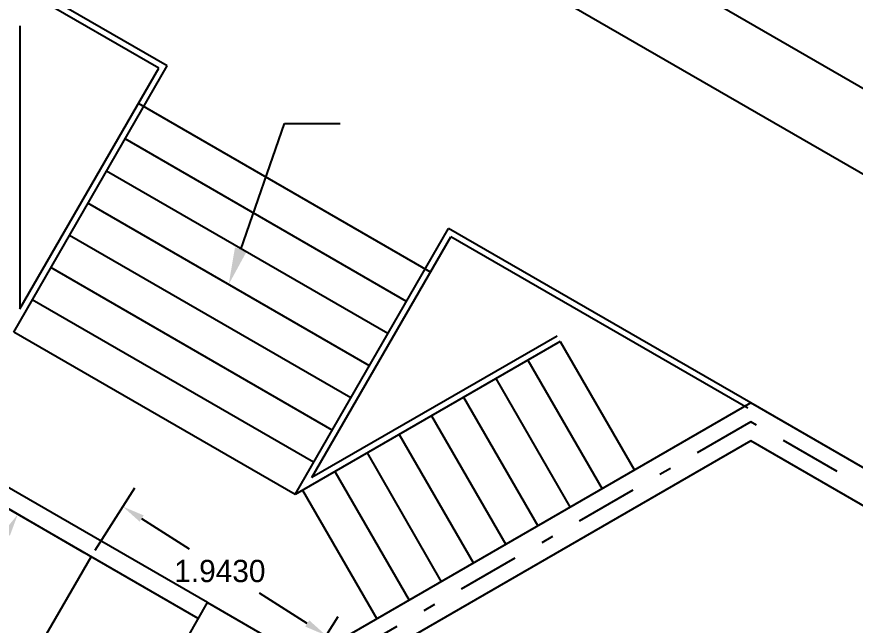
# Model space of a CAD drawing. Extents: x 8365 to 8547, y -347 to -272.
# Drawn here: x 8494.27 to 8501.04, y -333.17 to -328.26 of the extents above; entities that cross this region are included whole.
import ezdxf

# ---------------------------------------------------------------- set-up
doc = ezdxf.new("R2010")
doc.units = 0
doc.linetypes.add('DASHDOT', pattern=[1, 0.5, -0.25, 0, -0.25])
doc.layers.get('0').update_dxf_attribs({"linetype": 'CONTINUOUS'})
doc.layers.get('DEFPOINTS').update_dxf_attribs({"linetype": 'CONTINUOUS'})
doc.layers.add('1', color=7, linetype='CONTINUOUS')
doc.layers.add('2', color=7, linetype='CONTINUOUS')
doc.dimstyles.get("Standard").update_dxf_attribs({"dimtxt": 2.5, "dimasz": 2.5, "dimexe": 1.25, "dimexo": 0.625, "dimtad": 1, "dimcen": 2.5, "dimazin": 3, "dimtfac": 1, "dimtmove": 0, "dimatfit": 3})

# ---------------------------------------------------------------- blocks, each defined once
blk = doc.blocks.new('*X109')
at = {"layer": '1', "color": 7, "linetype": 'CONTINUOUS'}
for p, q in [((8496.0814, -330.1337), (8496.4332, -329.1181)), ((8496.4332, -329.1181), (8496.8832, -329.1181))]:
    blk.add_line(p, q, dxfattribs=at)
blk.add_solid([(8496.1286, -330.1501), (8495.9832, -330.4172), (8496.0341, -330.1173)], dxfattribs=at)
blk = doc.blocks.new('*D77')
at = {"color": 0, "linetype": 'CONTINUOUS'}
for p, q in [((8494.8177, -332.5829), (8494.1249, -332.1829)), ((8494.1908, -332.4288), (8493.4808, -333.6586)), ((8492.5629, -335.2484), (8493.273, -334.0186)), ((8493.0098, -335.7143), (8492.317, -335.3143))]:
    blk.add_line(p, q, dxfattribs=at)
for points in [[(8494.1648, -332.4138), (8494.2168, -332.4438), (8494.2808, -332.2729)], [(8492.5369, -335.2334), (8492.5889, -335.2634), (8492.4729, -335.4043)]]:
    blk.add_solid(points, dxfattribs=at)
at = {"layer": 'DEFPOINTS', "color": 0, "linetype": 'CONTINUOUS'}
for p in [(8494.8719, -332.6142), (8492.4729, -335.4043), (8493.064, -335.7455)]:
    blk.add_point(p, dxfattribs=at)
at = {"color": 0, "linetype": 'CONTINUOUS'}
blk.add_text('3.6158', height=0.18, dxfattribs=at).set_placement((8492.9569, -333.9286))
blk = doc.blocks.new('*D79')
at = {"color": 0, "linetype": 'CONTINUOUS'}
for p, q in [((8494.9053, -332.5614), (8495.2247, -332.0574)), ((8495.2804, -332.3058), (8495.6649, -332.5494)), ((8496.6176, -333.1531), (8496.233, -332.9094)), ((8496.5466, -333.6014), (8496.866, -333.0974))]:
    blk.add_line(p, q, dxfattribs=at)
for points in [[(8495.2964, -332.2804), (8495.2643, -332.3311), (8495.1283, -332.2094)], [(8496.6336, -333.1277), (8496.6015, -333.1784), (8496.7696, -333.2494)]]:
    blk.add_solid(points, dxfattribs=at)
at = {"layer": 'DEFPOINTS', "color": 0, "linetype": 'CONTINUOUS'}
for p in [(8494.8719, -332.6142), (8496.7696, -333.2494), (8496.5132, -333.6541)]:
    blk.add_point(p, dxfattribs=at)
at = {"color": 0, "linetype": 'CONTINUOUS'}
blk.add_text('1.9430', height=0.18, dxfattribs=at).set_placement((8495.544, -332.8194))

msp = doc.modelspace()

# ---------------------------------------------------------------- linework, layer by layer
at = {"layer": '1', "color": 1, "linetype": 'CONTINUOUS'}
for p, q in [((8503.9886, -330.5012), (8491.6088, -323.3537)), ((8503.8278, -331.1012), (8491.1696, -323.7929)), ((8495.4874, -328.6529), (8493.0487, -327.245)), ((8495.4191, -328.6712), (8493.0237, -327.2883)), ((8494.2974, -328.3298), (8494.2974, -330.614)), ((8494.2474, -330.8007), (8495.4874, -328.6529)), ((8494.2974, -330.614), (8495.4191, -328.6712)), ((8497.6123, -330.3185), (8495.2541, -328.957)), ((8497.419, -330.5533), (8495.1474, -329.2418)), ((8497.269, -330.8131), (8494.9974, -329.5016)), ((8497.119, -331.0729), (8494.8474, -329.7614)), ((8496.519, -332.1122), (8497.759, -329.9644)), ((8500.199, -331.3732), (8497.759, -329.9644)), ((8496.969, -331.3327), (8494.6974, -330.0212)), ((8496.6556, -331.9756), (8497.7773, -330.0327)), ((8500.174, -331.4165), (8497.7773, -330.0327)), ((8496.819, -331.5925), (8494.5474, -330.281)), ((8496.669, -331.8524), (8494.3974, -330.5408)), ((8496.519, -332.1122), (8494.2474, -330.8007)), ((8498.6338, -330.8334), (8496.6556, -331.9756)), ((8498.6588, -330.8767), (8496.519, -332.1122)), ((8498.6588, -330.8767), (8499.2588, -331.916)), ((8498.399, -331.0267), (8498.999, -332.066)), ((8498.1391, -331.1767), (8498.7391, -332.216)), ((8495.8129, -332.9843), (8492.9304, -331.3201)), ((8497.8793, -331.3267), (8498.4793, -332.366)), ((8495.7379, -333.1142), (8492.8554, -331.45)), ((8497.6195, -331.4767), (8498.2195, -332.516)), ((8497.3597, -331.6267), (8497.9597, -332.666)), ((8497.0999, -331.7767), (8497.6999, -332.816)), ((8496.8401, -331.9267), (8497.4401, -332.966)), ((8496.5803, -332.0767), (8497.1803, -333.116))]:
    msp.add_line(p, q, dxfattribs=at)
at = {"layer": '2', "color": 1, "linetype": 'CONTINUOUS'}
for p, q in [((8491.045, -339.2425), (8494.8719, -332.6142)), ((8495.655, -333.2578), (8495.8129, -332.9843)), ((8495.8129, -332.9843), (8496.6107, -333.4449))]:
    msp.add_line(p, q, dxfattribs=at)
for points in [[(8503.8848, -333.5012), (8500.199, -331.3732), (8496.6107, -333.4449)], [(8503.6198, -333.6541), (8500.199, -331.6791), (8496.7782, -333.6541), (8496.7782, -335.4704)]]:
    msp.add_lwpolyline(points, dxfattribs=at)
at = {"layer": '2', "color": 1, "linetype": 'DASHDOT'}
msp.add_lwpolyline([(8500.199, -339.7321), (8503.7523, -337.6806), (8503.7523, -333.5776), (8500.199, -331.5262), (8496.6457, -333.5776), (8496.6457, -333.9657)], dxfattribs=at)

# ---------------------------------------------------------------- block references
at = {"layer": '1', "color": 7, "linetype": 'CONTINUOUS'}
msp.add_blockref('*X109', (0, 0), dxfattribs=at)

# ---------------------------------------------------------------- dimensions: what is measured, and where the dimension line sits
at = {"linetype": 'CONTINUOUS'}
for p2, distance, picture, middle in [((8496.5132, -333.6541), 0.4792, '*D79', (8495.949, -332.7294)), ((8493.064, -335.7455), -0.6825, '*D77', (8493.3769, -333.8386))]:
    dim = msp.add_aligned_dim(p1=(8494.8719, -332.6142), p2=p2, distance=distance, dimstyle='Standard', dxfattribs=at)
    dim.commit()
    dim.dimension.update_dxf_attribs({"geometry": picture, "text_midpoint": middle})

doc.saveas('drawing.dxf')
